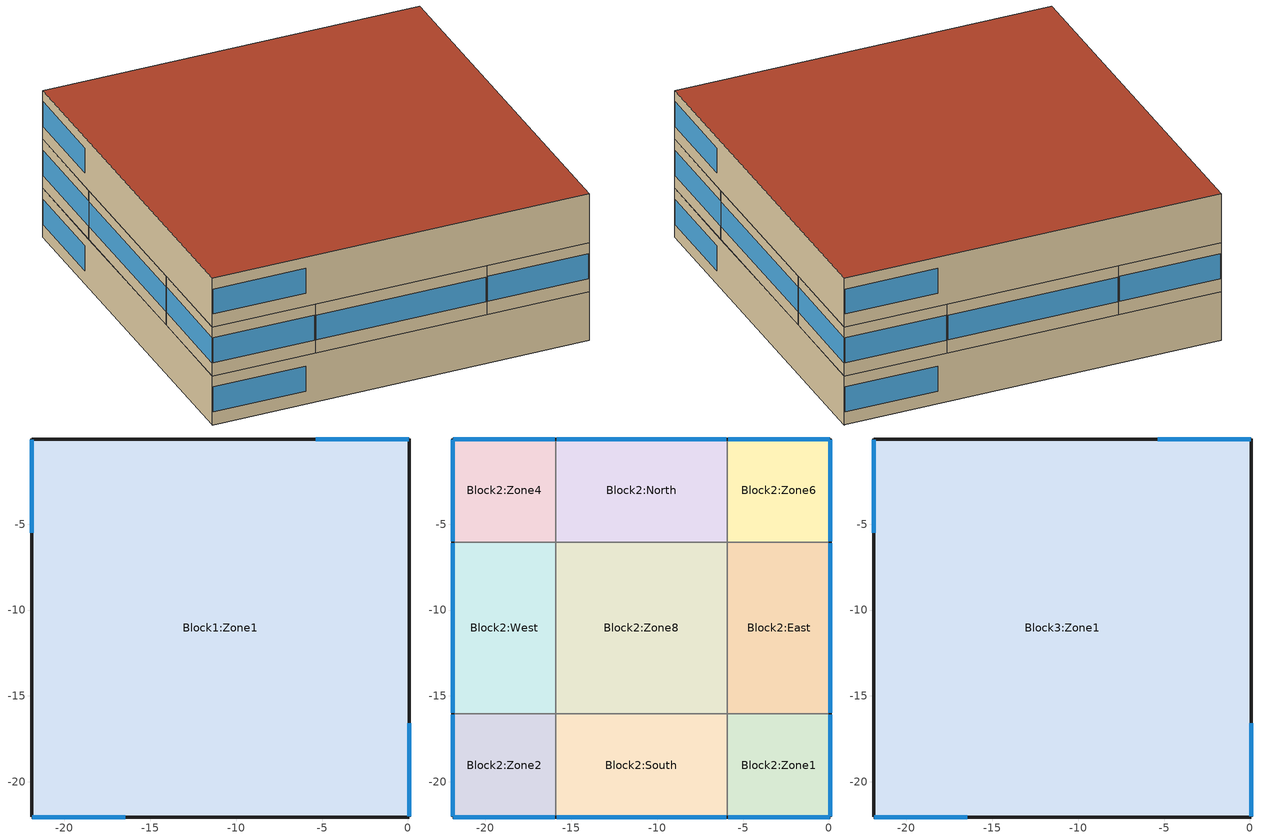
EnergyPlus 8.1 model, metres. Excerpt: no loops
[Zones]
Block1:Zone1
 floor ground (Project ground floor): 0.09,-22.04 -21.91,-22.04 -21.91,-0.04 0.09,-0.04 z0
 wall outside (Project wall): 0.09,-22.04 0.09,-0.04 -21.91,-0.04 -21.91,-22.04 0.09,-22.04 z0:3
 window x4 (1001): 0.09,-21.99 0.09,-16.59 / 0.04,-0.04 -5.36,-0.04 / -21.91,-0.1 -21.91,-5.5 / -21.85,-22.04 -16.46,-22.04 z0.8:2.33
Block2:Zone4
 floor to Block1:Zone1 (Project internal floor_Reversed_Rev): -15.91,-6.04 -21.91,-6.04 -21.91,-0.04 -15.91,-0.04 z3
 wall outside (Project wall): -15.91,-0.04 -21.91,-0.04 -21.91,-6.04 z3:6
 wall to Block2:North (Project partition): -15.91,-6.04 -15.91,-0.04 z3:6
 wall to Block2:West (Project partition): -21.91,-6.04 -15.91,-6.04 z3:6
 window (1001): -15.96,-0.04 -21.85,-0.04 / -21.91,-0.1 -21.91,-5.99 z3.8:5.33
Block2:North
 floor to Block1:Zone1 (Project internal floor_Reversed_Rev): -5.91,-6.04 -15.91,-6.04 -15.91,-0.04 -5.91,-0.04 z3
 wall outside (Project wall): -5.91,-0.04 -15.91,-0.04 z3:6
 wall to Block2:Zone6 (Project partition): -5.91,-6.04 -5.91,-0.04 z3:6
 wall to Block2:Zone8 (Project partition): -15.91,-6.04 -5.91,-6.04 z3:6
 window (1001): -5.96,-0.04 -15.85,-0.04 z3.8:5.32
Block2:Zone6
 floor to Block1:Zone1 (Project internal floor_Reversed_Rev): 0.09,-6.04 -5.91,-6.04 -5.91,-0.04 0.09,-0.04 z3
 wall outside (Project wall): 0.09,-6.04 0.09,-0.04 -5.91,-0.04 z3:6
 wall to Block2:East (Project partition): -5.91,-6.04 0.09,-6.04 z3:6
 window (1001): 0.09,-5.99 0.09,-0.1 / 0.04,-0.04 -5.85,-0.04 z3.8:5.33
Block2:West
 floor to Block1:Zone1 (Project internal floor_Reversed_Rev): -15.91,-16.04 -21.91,-16.04 -21.91,-6.04 -15.91,-6.04 z3
 wall outside (Project wall): -21.91,-6.04 -21.91,-16.04 z3:6
 wall to Block2:Zone8 (Project partition): -15.91,-16.04 -15.91,-6.04 z3:6
 wall to Block2:Zone2 (Project partition): -21.91,-16.04 -15.91,-16.04 z3:6
 window (1001): -21.91,-6.1 -21.91,-15.99 z3.8:5.32
Block2:Zone8
 floor to Block1:Zone1 (Project internal floor_Reversed_Rev): -5.91,-16.04 -15.91,-16.04 -15.91,-6.04 -5.91,-6.04 z3
 wall to Block2:East (Project partition): -5.91,-16.04 -5.91,-6.04 z3:6
 wall to Block2:South (Project partition): -15.91,-16.04 -5.91,-16.04 z3:6
Block2:East
 floor to Block1:Zone1 (Project internal floor_Reversed_Rev): 0.09,-16.04 -5.91,-16.04 -5.91,-6.04 0.09,-6.04 z3
 wall outside (Project wall): 0.09,-16.04 0.09,-6.04 z3:6
 wall to Block2:Zone1 (Project partition): -5.91,-16.04 0.09,-16.04 z3:6
 window (1001): 0.09,-15.99 0.09,-6.1 z3.8:5.32
Block2:Zone2
 floor to Block1:Zone1 (Project internal floor_Reversed_Rev): -15.91,-22.04 -21.91,-22.04 -21.91,-16.04 -15.91,-16.04 z3
 wall outside (Project wall): -21.91,-16.04 -21.91,-22.04 -15.91,-22.04 z3:6
 wall to Block2:South (Project partition): -15.91,-22.04 -15.91,-16.04 z3:6
 window (1001): -21.91,-16.1 -21.91,-21.99 / -21.85,-22.04 -15.96,-22.04 z3.8:5.33
Block2:South
 floor to Block1:Zone1 (Project internal floor_Reversed_Rev): -5.91,-22.04 -15.91,-22.04 -15.91,-16.04 -5.91,-16.04 z3
 wall outside (Project wall): -15.91,-22.04 -5.91,-22.04 z3:6
 wall to Block2:Zone1 (Project partition): -5.91,-22.04 -5.91,-16.04 z3:6
 window (1001): -15.85,-22.04 -5.96,-22.04 z3.8:5.32
Block2:Zone1
 floor to Block1:Zone1 (Project internal floor_Reversed_Rev): 0.09,-22.04 -5.91,-22.04 -5.91,-16.04 0.09,-16.04 z3
 wall outside (Project wall): -5.91,-22.04 0.09,-22.04 0.09,-16.04 z3:6
 window (1001): 0.09,-21.99 0.09,-16.1 / -5.85,-22.04 0.04,-22.04 z3.8:5.33
Block3:Zone1
 floor to Block2:Zone4 (Project internal floor_Reversed_Rev): -15.91,-6.04 -21.91,-6.04 -21.91,-0.04 -15.91,-0.04 z6
 floor to Block2:North (Project internal floor_Reversed_Rev): -5.91,-6.04 -15.91,-6.04 -15.91,-0.04 -5.91,-0.04 z6
 floor to Block2:Zone6 (Project internal floor_Reversed_Rev): 0.09,-6.04 -5.91,-6.04 -5.91,-0.04 0.09,-0.04 z6
 floor to Block2:West (Project internal floor_Reversed_Rev): -15.91,-16.04 -21.91,-16.04 -21.91,-6.04 -15.91,-6.04 z6
 floor to Block2:Zone8 (Project internal floor_Reversed_Rev): -5.91,-16.04 -15.91,-16.04 -15.91,-6.04 -5.91,-6.04 z6
 floor to Block2:East (Project internal floor_Reversed_Rev): 0.09,-16.04 -5.91,-16.04 -5.91,-6.04 0.09,-6.04 z6
 floor to Block2:Zone2 (Project internal floor_Reversed_Rev): -15.91,-22.04 -21.91,-22.04 -21.91,-16.04 -15.91,-16.04 z6
 floor to Block2:South (Project internal floor_Reversed_Rev): -5.91,-22.04 -15.91,-22.04 -15.91,-16.04 -5.91,-16.04 z6
 floor to Block2:Zone1 (Project internal floor_Reversed_Rev): 0.09,-22.04 -5.91,-22.04 -5.91,-16.04 0.09,-16.04 z6
 wall outside (Project wall): 0.09,-22.04 0.09,-0.04 -21.91,-0.04 -21.91,-22.04 0.09,-22.04 z6:9
 window x4 (1001): 0.09,-21.99 0.09,-16.59 / 0.04,-0.04 -5.36,-0.04 / -21.91,-0.1 -21.91,-5.5 / -21.85,-22.04 -16.46,-22.04 z6.8:8.33
 roof outside (Project flat roof): -21.91,-22.04 0.09,-22.04 0.09,-0.04 -21.91,-0.04 z9
[Building]
Building: North Axis {deg}=0; Terrain=Suburbs; Loads Convergence Tolerance Value=0.04; Temperature Convergence Tolerance Value {deltaC}=0.4; Solar Distribution=FullExterior; Maximum Number of Warmup Days=25; Minimum Number of Warmup Days=6
[Site:Location]
Untitled: Latitude {deg}=31.4; Longitude {deg}=121.47; Time Zone {hr}=8; Elevation {m}=4
[SizingPeriod:DesignDay] Day of Month=15; Humidity Condition Type=WetBulb; Barometric Pressure {Pa}=101277; Wind Direction {deg}=0
Name | Month | Day Type | Maximum Dry-Bulb Temperature {C} | Daily Dry-Bulb Temperature Range {deltaC} | Wetbulb or DewPoint at Maximum Dry-Bulb {C} | Wind Speed {m/s} | Sky Clearness
Summer Design Day in Untitled Jul | 7 | SummerDesignDay | 35.1 | 5.6 | 26.9 | 0 | 0.98
Winter Design Day in Untitled | 1 | WinterDesignDay | -2 | 0 | -2 | 7.9 | 0
[Site:GroundTemperature:BuildingSurface]
18, 18, 18, 18, 18, 18, 18, 18, 18, 18, 18, 18
[Site:GroundTemperature:FCfactorMethod]
January Ground Temperature {C}=6.43; February Ground Temperature {C}=5.49; March Ground Temperature {C}=7.16; April Ground Temperature {C}=9.78; May Ground Temperature {C}=16.63; June Ground Temperature {C}=21.92; July Ground Temperature {C}=25.48; August Ground Temperature {C}=26.57; September Ground Temperature {C}=24.72; October Ground Temperature {C}=20.61; November Ground Temperature {C}=15.13; December Ground Temperature {C}=10.04
[Site:GroundTemperature:Shallow]
14, 14, 14, 14, 14, 14, 14, 14, 14, 14, 14, 14
[Site:GroundTemperature:Deep]
14, 14, 14, 14, 14, 14, 14, 14, 14, 14, 14, 14
[Site:GroundReflectance]
0.2, 0.2, 0.2, 0.2, 0.2, 0.2, 0.2, 0.2, 0.2, 0.2, 0.2, 0.2
[Site:GroundReflectance:SnowModifier]
2, 2
[Material] Roughness=Rough; Thermal Absorptance=0.9
Name | Thickness {m} | Conductivity {W/m-K} | Density {kg/m3} | Specific Heat {J/kg-K} | Solar Absorptance | Visible Absorptance
Urea Formaldehyde Foam_.1327 | 0.1327 | 0.04 | 10 | 1400 | 0.6 | 0.6
Cast Concrete_.1 | 0.1 | 1.13 | 2000 | 1000 | 0.6 | 0.6
Floor/Roof Screed_.07 | 0.07 | 0.41 | 1200 | 840 | 0.73 | 0.73
Timber Flooring_.03 | 0.03 | 0.14 | 650 | 1200 | 0.78 | 0.78
Cast Concrete (Dense)_.1 | 0.1 | 1.4 | 2100 | 840 | 0.6 | 0.6
Brickwork Outer Leaf_.1 | 0.1 | 0.84 | 1700 | 800 | 0.7 | 0.7
XPS Extruded Polystyrene  - CO2 Blowing_.0795 | 0.0795 | 0.034 | 35 | 1400 | 0.6 | 0.6
Concrete Block (Medium)_.1 | 0.1 | 0.51 | 1400 | 1000 | 0.6 | 0.6
Gypsum Plastering_.013 | 0.013 | 0.4 | 1000 | 1000 | 0.5 | 0.5
Gypsum Plasterboard_.025 | 0.025 | 0.25 | 900 | 1000 | 0.5 | 0.5
Asphalt_.01 | 0.01 | 0.7 | 2100 | 1000 | 0.85 | 0.9
MW Glass Wool (rolls)_.1445 | 0.1445 | 0.04 | 12 | 840 | 0.6 | 0.6
Plasterboard_.013 | 0.013 | 0.25 | 2800 | 896 | 0.5 | 0.5
[Material:NoMass] Roughness=Rough; Thermal Absorptance=0.9; Solar Absorptance=0.7; Visible Absorptance=0.7
Name | Thermal Resistance {m2-K/W}
7_RVAL_2 | 0.15
9_RVAL_3 | 0.18
[WindowMaterial:SimpleGlazingSystem]
Simple 1001: U-Factor {W/m2-K}=1.978; Solar Heat Gain Coefficient=0.687; Visible Transmittance=0.744
[Construction]
Project ground floor: Urea Formaldehyde Foam_.1327, Cast Concrete_.1, Floor/Roof Screed_.07, Timber Flooring_.03
Project internal floor_Reversed_Rev: Cast Concrete (Dense)_.1
Project wall: Brickwork Outer Leaf_.1, XPS Extruded Polystyrene  - CO2 Blowing_.0795, Concrete Block (Medium)_.1, Gypsum Plastering_.013
Project partition: Gypsum Plasterboard_.025, 7_RVAL_2, Gypsum Plasterboard_.025
Project flat roof: Asphalt_.01, MW Glass Wool (rolls)_.1445, 9_RVAL_3, Plasterboard_.013
1001: Simple 1001
[Zone] Type=1; Multiplier=1; Zone Inside Convection Algorithm=TARP
Name | Volume {m3} | Floor Area {m2}
Block1:Zone1; Block3:Zone1 | 1452 | 484
Block2:Zone4; Block2:Zone6; Block2:Zone2; Block2:Zone1 | 108 | 36
Block2:North; Block2:West; Block2:East; Block2:South | 180 | 60
Block2:Zone8 | 300 | 100
[AvailabilityManager:Scheduled]
DOAS system Availability: Schedule=FanAvailSched
[SetpointManager:Scheduled] Control Variable=Temperature
Name | Schedule | Setpoint Node or NodeList
heating loop HW Temp Manager | HVACTemplate-Always 82 | heating loop HW Supply Setpoint Nodes
cooling loop ChW Temp Manager | HVACTemplate-Always 7.22 | cooling loop ChW Supply Setpoint Nodes
cooling loop CndW Temp Manager | HVACTemplate-Always 29.4 | cooling loop CndW Supply Setpoint Nodes
[Schedule:Compact]
FanAvailSched: Through: 12/31, For: AllDays, Until: 24:00, 1
HVACTemplate-Always 82: Through: 12/31, For: AllDays, Until: 24:00, 82
HVACTemplate-Always 7.22: Through: 12/31, For: AllDays, Until: 24:00, 7.22
HVACTemplate-Always 29.4: Through: 12/31, For: AllDays, Until: 24:00, 29.4
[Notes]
Hourly weather file: C:\ProgramData\DesignBuilder\Weather Data\CHN_SHANGHAI_HONGQIAO_SWERA.epw
